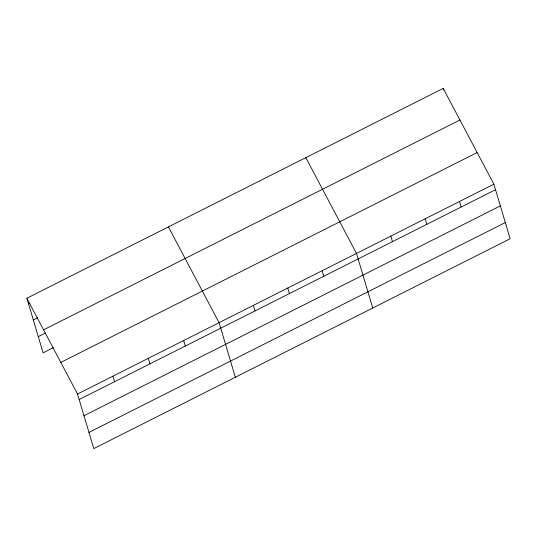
<?xml version="1.0" encoding="UTF-8"?>
<svg xmlns="http://www.w3.org/2000/svg" width="537" height="537" viewBox="0 0 537 537"><rect width="100%" height="100%" fill="white"/><g stroke="black" fill="none" stroke-linecap="round" stroke-linejoin="round"><path stroke-width="0.81" d="M26.85 298.243L443.213 88.404L493.879 184.171L510.15 238.757L93.787 448.596L77.516 394.01L26.85 298.243L43.121 352.829L53.445 347.627M28.501 303.774L29.971 303.036M33.328 319.965L37.751 317.736M43.571 329.846L459.934 120.006M38.295 336.645L45.672 332.927M60.795 362.408L477.158 152.568M77.516 394.01L493.879 184.171M79.161 399.541L495.53 189.702M83.987 415.725L500.35 205.886M88.961 432.406L505.324 222.566M305.815 157.656L356.481 253.417L372.752 308.003M168.417 226.903L219.076 322.663L235.347 377.249M443.213 88.404L443.683 89.988M459.531 201.482L461.176 207.013M425.176 218.794L426.828 224.325M390.829 236.105L392.48 241.637M322.126 270.729L323.777 276.26M287.778 288.04L289.43 293.571M253.43 305.352L255.075 310.883M183.688 340.498L185.339 346.029M148.299 358.333L149.944 363.871M112.904 376.175L114.556 381.706"/></g></svg>
